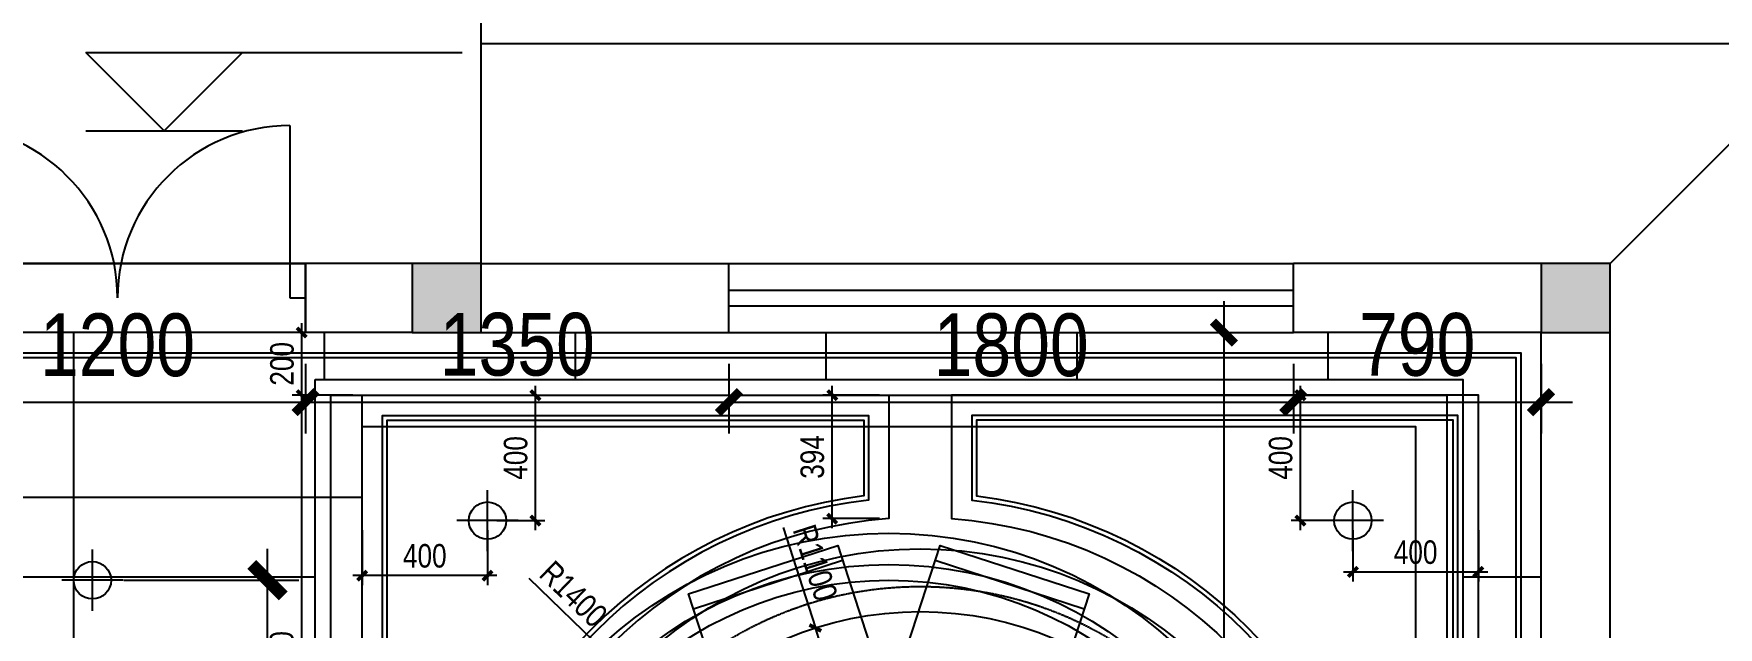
# Model space of a CAD drawing. Extents: x 160245 to 405305, y -111140 to 232735.
# Drawn here: x 174078 to 179451, y 225598 to 227491 of the extents above; entities that cross this region are included whole.
import ezdxf

# ---------------------------------------------------------------- set-up
doc = ezdxf.new("R2010")
doc.units = 0
doc.header["$LTSCALE"] = 10
doc.header["$MEASUREMENT"] = 0
doc.linetypes.add('DASH', pattern=[0.35, 0.25, -0.1])
doc.layers.get('Defpoints').update_dxf_attribs({"color": 229})
for name, color, linetype in [('C-ceiling 天花', 153, 'Continuous'), ('C-L-T 灯具尺寸', 9, 'Continuous'), ('C-Light 灯具', 107, 'Continuous'), ('Door 门', 107, 'Continuous'), ('E 立面标注尺寸', 9, 'Continuous'), ('P-Furniture 家具', 153, 'Continuous'), ('P-New Wall Size 隔墙尺寸', 8, 'Continuous'), ('P-O wall 原始墙体', 245, 'Continuous'), ('P-Stair 楼梯（原建筑设备）', 159, 'Continuous'), ('P-Text  平面文字', 9, 'Continuous'), ('P-window 窗', 107, 'Continuous'), ('地面布置图', 250, 'Continuous')]:
    doc.layers.add(name, color=color, linetype=linetype)
doc.styles.add('PDC DIM', font='PMingLiU-ExtB.ttf', dxfattribs={"width": 0.85})
doc.dimstyles.new('PDC-A2', dxfattribs={"dimscale": 0, "dimtxt": 2.5, "dimasz": 1, "dimexe": 1, "dimexo": 1, "dimgap": 0.7, "dimtad": 1, "dimdec": 0, "dimtxsty": 'PDC DIM', "dimblk": 'ARCHTICK', "dimcen": 1, "dimdle": 1, "dimclrd": 8, "dimclre": 8, "dimclrt": 9, "dimadec": 0, "dimazin": 0, "dimtfac": 1, "dimtdec": 0, "dimtix": 1, "dimtmove": 2, "dimatfit": 3, "dimldrblk": 'PDC A2 T R', "dimfxl": 10, "dimfxlon": 1, "dimarcsym": 0})

# ---------------------------------------------------------------- blocks, each defined once
blk = doc.blocks.new('dcnazhuo')
at = {"layer": 'P-Furniture 家具', "linetype": 'ByBlock'}
for p, q in [((-250, 1247.4), (250, 1247.4)), ((-935.4, 862.2), (-530.9, 1156.1)), ((530.9, 1156.1), (935.4, 862.2)), ((-1263.6, 147.7), (-1109.1, 623.2)), ((1109.1, 623.2), (1263.6, 147.7)), ((-1109.1, -623.2), (-1263.6, -147.7)), ((1263.6, -147.7), (1109.1, -623.2)), ((-530.9, -1156.1), (-935.4, -862.2)), ((935.4, -862.2), (530.9, -1156.1)), ((250, -1247.4), (-250, -1247.4))]:
    blk.add_line(p, q, dxfattribs=at)
for points in [[(-250, 864.6), (-250, 1297.4), (250, 1297.4), (250, 864.6)], [(-710.4, 552.5), (-964.8, 902.6), (-560.3, 1196.5), (-305.9, 846.4)], [(305.9, 846.4), (560.3, 1196.5), (964.8, 902.6), (710.4, 552.5)], [(-899.5, 29.4), (-1311.1, 163.1), (-1156.6, 638.7), (-745, 504.9)], [(745, 504.9), (1156.6, 638.7), (1311.1, 163.1), (899.5, 29.4)], [(-745, -504.9), (-1156.6, -638.7), (-1311.1, -163.1), (-899.5, -29.4)], [(899.5, -29.4), (1311.1, -163.1), (1156.6, -638.7), (745, -504.9)], [(-305.9, -846.4), (-560.3, -1196.5), (-964.8, -902.6), (-710.4, -552.5)], [(710.4, -552.5), (964.8, -902.6), (560.3, -1196.5), (305.9, -846.4)], [(250, -864.6), (250, -1297.4), (-250, -1297.4), (-250, -864.6)]]:
    blk.add_lwpolyline(points, dxfattribs=at)
at = {"layer": 'P-Furniture 家具'}
blk.add_circle((0, 0), 900, dxfattribs=at)
blk = doc.blocks.new('_ArchTick')
at = {"color": 0, "linetype": 'ByBlock', "const_width": 0.4}
blk.add_lwpolyline([(-0.5, -0.5), (0.5, 0.5)], dxfattribs=at)
blk = doc.blocks.new('*D1426')
at = {"layer": 'Defpoints', "color": 0, "ltscale": 0.5}
for p in [(173745.5, 226538.5), (174945.5, 226538.5), (174945.5, 226316.4)]:
    blk.add_point(p, dxfattribs=at)
at = {"layer": 'P-New Wall Size 隔墙尺寸', "color": 8, "lineweight": -2, "ltscale": 0.5}
for p, q in [((173745.5, 226438.5), (173745.5, 226216.4)), ((174945.5, 226438.5), (174945.5, 226216.4)), ((173645.5, 226316.4), (175045.5, 226316.4))]:
    blk.add_line(p, q, dxfattribs=at)
at = {"layer": 'P-New Wall Size 隔墙尺寸', "color": 8, "lineweight": -2, "ltscale": 0.5, "xscale": 70.0000005268302, "yscale": 70.0000005268302, "zscale": 70.0000005268302, "rotation": 180}
blk.add_blockref('_ArchTick', (173745.5, 226316.4), dxfattribs=at)
at = {"layer": 'P-New Wall Size 隔墙尺寸', "color": 8, "lineweight": -2, "ltscale": 0.5, "xscale": 70.0000005268302, "yscale": 70.0000005268302, "zscale": 70.0000005268302}
blk.add_blockref('_ArchTick', (174945.5, 226316.4), dxfattribs=at)
at = {"layer": 'P-New Wall Size 隔墙尺寸', "color": 9, "ltscale": 0.5, "insert": (174345.5, 226497.8), "char_height": 200, "attachment_point": 5, "style": 'PDC DIM'}
blk.add_mtext('1200', dxfattribs=at)
blk = doc.blocks.new('PDC A2 T R')
at = {"color": 0, "linetype": 'ByBlock'}
blk.add_line((0, 0), (-2, 0), dxfattribs=at)
for points in [[(-2.147, 0.886), (-1.491, 1.345), (-0.6, 0), (0, 0)], [(-2.147, -0.886), (-1.491, -1.345), (-0.6, 0), (0, 0)]]:
    blk.add_solid(points, dxfattribs=at)
blk = doc.blocks.new('*D1427')
at = {"layer": 'Defpoints', "color": 0, "ltscale": 0.5}
for p in [(174945.5, 226538.5), (176295.5, 226538.5), (176295.5, 226316.4)]:
    blk.add_point(p, dxfattribs=at)
at = {"layer": 'P-New Wall Size 隔墙尺寸', "color": 8, "lineweight": -2, "ltscale": 0.5}
for p, q in [((174945.5, 226438.5), (174945.5, 226216.4)), ((176295.5, 226438.5), (176295.5, 226216.4)), ((174845.5, 226316.4), (176395.5, 226316.4))]:
    blk.add_line(p, q, dxfattribs=at)
at = {"layer": 'P-New Wall Size 隔墙尺寸', "color": 8, "lineweight": -2, "ltscale": 0.5, "xscale": 70.0000005268302, "yscale": 70.0000005268302, "zscale": 70.0000005268302, "rotation": 180}
blk.add_blockref('_ArchTick', (174945.5, 226316.4), dxfattribs=at)
at = {"layer": 'P-New Wall Size 隔墙尺寸', "color": 8, "lineweight": -2, "ltscale": 0.5, "xscale": 70.0000005268302, "yscale": 70.0000005268302, "zscale": 70.0000005268302}
blk.add_blockref('_ArchTick', (176295.5, 226316.4), dxfattribs=at)
at = {"layer": 'P-New Wall Size 隔墙尺寸', "color": 9, "ltscale": 0.5, "insert": (175620.5, 226499.7), "char_height": 200, "attachment_point": 5, "style": 'PDC DIM'}
blk.add_mtext('1350', dxfattribs=at)
blk = doc.blocks.new('*D1428')
at = {"layer": 'Defpoints', "color": 0, "ltscale": 0.5}
for p in [(176295.5, 226538.5), (178095.5, 226538.5), (178095.5, 226316.4)]:
    blk.add_point(p, dxfattribs=at)
at = {"layer": 'P-New Wall Size 隔墙尺寸', "color": 8, "lineweight": -2, "ltscale": 0.5}
for p, q in [((176295.5, 226438.5), (176295.5, 226216.4)), ((178095.5, 226438.5), (178095.5, 226216.4)), ((176195.5, 226316.4), (178195.5, 226316.4))]:
    blk.add_line(p, q, dxfattribs=at)
at = {"layer": 'P-New Wall Size 隔墙尺寸', "color": 8, "lineweight": -2, "ltscale": 0.5, "xscale": 70.0000005268302, "yscale": 70.0000005268302, "zscale": 70.0000005268302, "rotation": 180}
blk.add_blockref('_ArchTick', (176295.5, 226316.4), dxfattribs=at)
at = {"layer": 'P-New Wall Size 隔墙尺寸', "color": 8, "lineweight": -2, "ltscale": 0.5, "xscale": 70.0000005268302, "yscale": 70.0000005268302, "zscale": 70.0000005268302}
blk.add_blockref('_ArchTick', (178095.5, 226316.4), dxfattribs=at)
at = {"layer": 'P-New Wall Size 隔墙尺寸', "color": 9, "ltscale": 0.5, "insert": (177195.5, 226497.8), "char_height": 200, "attachment_point": 5, "style": 'PDC DIM'}
blk.add_mtext('1800', dxfattribs=at)
blk = doc.blocks.new('*D1429')
at = {"layer": 'Defpoints', "color": 0, "ltscale": 0.5}
for p in [(178095.5, 226538.5), (178885.5, 226538.5), (178885.5, 226316.4)]:
    blk.add_point(p, dxfattribs=at)
at = {"layer": 'P-New Wall Size 隔墙尺寸', "color": 8, "lineweight": -2, "ltscale": 0.5}
for p, q in [((178095.5, 226438.5), (178095.5, 226216.4)), ((178885.5, 226438.5), (178885.5, 226216.4)), ((177995.5, 226316.4), (178985.5, 226316.4))]:
    blk.add_line(p, q, dxfattribs=at)
at = {"layer": 'P-New Wall Size 隔墙尺寸', "color": 8, "lineweight": -2, "ltscale": 0.5, "xscale": 70.0000005268302, "yscale": 70.0000005268302, "zscale": 70.0000005268302, "rotation": 180}
blk.add_blockref('_ArchTick', (178095.5, 226316.4), dxfattribs=at)
at = {"layer": 'P-New Wall Size 隔墙尺寸', "color": 8, "lineweight": -2, "ltscale": 0.5, "xscale": 70.0000005268302, "yscale": 70.0000005268302, "zscale": 70.0000005268302}
blk.add_blockref('_ArchTick', (178885.5, 226316.4), dxfattribs=at)
at = {"layer": 'P-New Wall Size 隔墙尺寸', "color": 9, "ltscale": 0.5, "insert": (178490.5, 226499.1), "char_height": 200, "attachment_point": 5, "style": 'PDC DIM'}
blk.add_mtext('790', dxfattribs=at)
blk = doc.blocks.new('*D1430')
at = {"layer": 'Defpoints', "color": 0, "ltscale": 0.5}
for p in [(177761.8, 226538.5), (177761.8, 222558.5), (177874.1, 222558.5)]:
    blk.add_point(p, dxfattribs=at)
at = {"layer": 'P-New Wall Size 隔墙尺寸', "color": 8, "lineweight": -2, "ltscale": 0.5}
for p, q in [((177874.1, 226638.5), (177874.1, 222458.5)), ((177861.8, 226538.5), (177974.1, 226538.5)), ((177861.8, 222558.5), (177974.1, 222558.5))]:
    blk.add_line(p, q, dxfattribs=at)
at = {"layer": 'P-New Wall Size 隔墙尺寸', "color": 8, "lineweight": -2, "ltscale": 0.5, "xscale": 70.0000005268302, "yscale": 70.0000005268302, "zscale": 70.0000005268302}
for p, rotation in [((177874.1, 226538.5), 90), ((177874.1, 222558.5), 270)]:
    blk.add_blockref('_ArchTick', p, dxfattribs=dict(at, rotation=rotation))
at = {"layer": 'P-New Wall Size 隔墙尺寸', "color": 9, "ltscale": 0.5, "insert": (177691.5, 224548.5), "char_height": 200, "attachment_point": 5, "rotation": 90, "style": 'PDC DIM'}
blk.add_mtext('3980', dxfattribs=at)
blk = doc.blocks.new('A$C1B4525BF')
for p, q in [((1.222, 0), (1.222, 2.444)), ((2.444, 1.222), (0, 1.222))]:
    blk.add_line(p, q)
blk.add_circle((1.222, 1.222), 0.744)
blk = doc.blocks.new('*D1497')
at = {"layer": 'C-L-T 灯具尺寸', "color": 8, "lineweight": -2}
for p, q in [((174823.7, 223248.5), (174823.7, 225848.5)), ((174365.5, 225748.5), (174923.7, 225748.5)), ((174365.5, 223348.5), (174923.7, 223348.5))]:
    blk.add_line(p, q, dxfattribs=at)
at = {"layer": 'Defpoints', "color": 0}
for p in [(174265.5, 225748.5), (174823.7, 225748.5), (174265.5, 223348.5)]:
    blk.add_point(p, dxfattribs=at)
at = {"layer": 'C-L-T 灯具尺寸', "color": 8, "lineweight": -2, "xscale": 99.99999927143045, "yscale": 99.99999927143045, "zscale": 99.99999927143045}
for p, rotation in [((174823.7, 225748.5), 90), ((174823.7, 223348.5), 270)]:
    blk.add_blockref('_ArchTick', p, dxfattribs=dict(at, rotation=rotation))
at = {"layer": 'C-L-T 灯具尺寸', "color": 9, "insert": (174614.5, 224548.5), "char_height": 250, "attachment_point": 5, "rotation": 90, "style": 'PDC DIM'}
blk.add_mtext('2400', dxfattribs=at)
blk = doc.blocks.new('*D1498')
at = {"layer": 'Defpoints', "color": 0}
for p in [(174933, 226338.5), (175125.5, 226338.5), (175125.5, 224648.5)]:
    blk.add_point(p, dxfattribs=at)
at = {"layer": 'E 立面标注尺寸', "color": 8, "lineweight": -2}
for p, q in [((174933, 224618.5), (174933, 226368.5)), ((175095.5, 226338.5), (174903, 226338.5)), ((175095.5, 224648.5), (174903, 224648.5))]:
    blk.add_line(p, q, dxfattribs=at)
at = {"layer": 'E 立面标注尺寸', "color": 8, "lineweight": -2, "xscale": 30, "yscale": 30, "zscale": 30}
for p, rotation in [((174933, 226338.5), 90), ((174933, 224648.5), 270)]:
    blk.add_blockref('_ArchTick', p, dxfattribs=dict(at, rotation=rotation))
at = {"layer": 'E 立面标注尺寸', "color": 9, "insert": (174869.3, 225493.5), "char_height": 75, "attachment_point": 5, "rotation": 90, "style": 'PDC DIM'}
blk.add_mtext('1690', dxfattribs=at)
blk = doc.blocks.new('*D1499')
at = {"layer": 'Defpoints', "color": 0}
for p in [(174933, 226538.5), (175115.5, 226538.5), (175125.5, 226338.5)]:
    blk.add_point(p, dxfattribs=at)
at = {"layer": 'E 立面标注尺寸', "color": 8, "lineweight": -2}
for p, q in [((174933, 226308.5), (174933, 226568.5)), ((175085.5, 226538.5), (174903, 226538.5)), ((175095.5, 226338.5), (174903, 226338.5))]:
    blk.add_line(p, q, dxfattribs=at)
at = {"layer": 'E 立面标注尺寸', "color": 8, "lineweight": -2, "xscale": 30, "yscale": 30, "zscale": 30}
for p, rotation in [((174933, 226538.5), 90), ((174933, 226338.5), 270)]:
    blk.add_blockref('_ArchTick', p, dxfattribs=dict(at, rotation=rotation))
at = {"layer": 'E 立面标注尺寸', "color": 9, "insert": (174870.3, 226438.5), "char_height": 75, "attachment_point": 5, "rotation": 90, "style": 'PDC DIM'}
blk.add_mtext('200', dxfattribs=at)
blk = doc.blocks.new('*D1367')
at = {"layer": 'Defpoints', "color": 0}
for p in [(176625, 226338.5), (176805.5, 226338.5), (176805.5, 225944.9)]:
    blk.add_point(p, dxfattribs=at)
at = {"layer": 'E 立面标注尺寸', "color": 8, "lineweight": -2}
for p, q in [((176625, 225914.9), (176625, 226368.5)), ((176775.5, 226338.5), (176595, 226338.5)), ((176775.5, 225944.9), (176595, 225944.9))]:
    blk.add_line(p, q, dxfattribs=at)
at = {"layer": 'E 立面标注尺寸', "color": 8, "lineweight": -2, "xscale": 30, "yscale": 30, "zscale": 30}
for p, rotation in [((176625, 226338.5), 90), ((176625, 225944.9), 270)]:
    blk.add_blockref('_ArchTick', p, dxfattribs=dict(at, rotation=rotation))
at = {"layer": 'E 立面标注尺寸', "color": 9, "insert": (176561.7, 226141.7), "char_height": 75, "attachment_point": 5, "rotation": 90, "style": 'PDC DIM'}
blk.add_mtext('394', dxfattribs=at)
blk = doc.blocks.new('*D1369')
at = {"layer": 'Defpoints', "color": 0}
for p in [(175898.7, 225521.4), (176905.5, 224548.5)]:
    blk.add_point(p, dxfattribs=at)
at = {"layer": 'E 立面标注尺寸', "color": 8, "lineweight": -2}
for p in [(175657, 225755), (176905.5, 224548.5)]:
    blk.add_line(p, (175898.7, 225521.4), dxfattribs=at)
at = {"layer": 'E 立面标注尺寸', "color": 8, "lineweight": -2, "xscale": 30, "yscale": 30, "zscale": 30, "rotation": 315.9813718669543}
blk.add_blockref('_ArchTick', (175898.7, 225521.4), dxfattribs=at)
at = {"layer": 'E 立面标注尺寸', "color": 9, "insert": (175799.9, 225704.1), "char_height": 75, "attachment_point": 5, "rotation": 315.9814, "style": 'PDC DIM'}
blk.add_mtext('R1400', dxfattribs=at)
blk = doc.blocks.new('*D1370')
at = {"layer": 'Defpoints', "color": 0}
for p in [(176571, 225596.4), (176905.5, 224548.5)]:
    blk.add_point(p, dxfattribs=at)
at = {"layer": 'E 立面标注尺寸', "color": 8, "lineweight": -2}
for p in [(176468.8, 225916.7), (176905.5, 224548.5)]:
    blk.add_line(p, (176571, 225596.4), dxfattribs=at)
at = {"layer": 'E 立面标注尺寸', "color": 8, "lineweight": -2, "xscale": 30, "yscale": 30, "zscale": 30, "rotation": 287.701752159131}
blk.add_blockref('_ArchTick', (176571, 225596.4), dxfattribs=at)
at = {"layer": 'E 立面标注尺寸', "color": 9, "insert": (176570.6, 225804.2), "char_height": 75, "attachment_point": 5, "rotation": 287.7018, "style": 'PDC DIM'}
blk.add_mtext('R1100', dxfattribs=at)
blk = doc.blocks.new('*D1373')
at = {"layer": 'Defpoints', "color": 0}
for p in [(175125.5, 225938.5), (175525.5, 225938.5), (175125.5, 225763.1)]:
    blk.add_point(p, dxfattribs=at)
at = {"layer": 'E 立面标注尺寸', "color": 8, "lineweight": -2}
for p, q in [((175125.5, 225908.5), (175125.5, 225733.1)), ((175525.5, 225908.5), (175525.5, 225733.1)), ((175555.5, 225763.1), (175095.5, 225763.1))]:
    blk.add_line(p, q, dxfattribs=at)
at = {"layer": 'E 立面标注尺寸', "color": 8, "lineweight": -2, "xscale": 30, "yscale": 30, "zscale": 30, "rotation": 180}
blk.add_blockref('_ArchTick', (175125.5, 225763.1), dxfattribs=at)
at = {"layer": 'E 立面标注尺寸', "color": 8, "lineweight": -2, "xscale": 30, "yscale": 30, "zscale": 30}
blk.add_blockref('_ArchTick', (175525.5, 225763.1), dxfattribs=at)
at = {"layer": 'E 立面标注尺寸', "color": 9, "insert": (175325.5, 225825.9), "char_height": 75, "attachment_point": 5, "style": 'PDC DIM'}
blk.add_mtext('400', dxfattribs=at)
blk = doc.blocks.new('*D1374')
at = {"layer": 'Defpoints', "color": 0}
for p in [(175525.5, 226338.5), (175678.3, 226338.5), (175525.5, 225938.5)]:
    blk.add_point(p, dxfattribs=at)
at = {"layer": 'E 立面标注尺寸', "color": 8, "lineweight": -2}
for p, q in [((175678.3, 225908.5), (175678.3, 226368.5)), ((175555.5, 226338.5), (175708.3, 226338.5)), ((175555.5, 225938.5), (175708.3, 225938.5))]:
    blk.add_line(p, q, dxfattribs=at)
at = {"layer": 'E 立面标注尺寸', "color": 8, "lineweight": -2, "xscale": 30, "yscale": 30, "zscale": 30}
for p, rotation in [((175678.3, 226338.5), 90), ((175678.3, 225938.5), 270)]:
    blk.add_blockref('_ArchTick', p, dxfattribs=dict(at, rotation=rotation))
at = {"layer": 'E 立面标注尺寸', "color": 9, "insert": (175615.5, 226138.5), "char_height": 75, "attachment_point": 5, "rotation": 90, "style": 'PDC DIM'}
blk.add_mtext('400', dxfattribs=at)
blk = doc.blocks.new('*D1375')
at = {"layer": 'Defpoints', "color": 0}
for p in [(178285.5, 225938.5), (178685.5, 225938.5), (178685.5, 225774.9)]:
    blk.add_point(p, dxfattribs=at)
at = {"layer": 'E 立面标注尺寸', "color": 8, "lineweight": -2}
for p, q in [((178285.5, 225908.5), (178285.5, 225744.9)), ((178685.5, 225908.5), (178685.5, 225744.9)), ((178255.5, 225774.9), (178715.5, 225774.9))]:
    blk.add_line(p, q, dxfattribs=at)
at = {"layer": 'E 立面标注尺寸', "color": 8, "lineweight": -2, "xscale": 30, "yscale": 30, "zscale": 30, "rotation": 180}
blk.add_blockref('_ArchTick', (178285.5, 225774.9), dxfattribs=at)
at = {"layer": 'E 立面标注尺寸', "color": 8, "lineweight": -2, "xscale": 30, "yscale": 30, "zscale": 30}
blk.add_blockref('_ArchTick', (178685.5, 225774.9), dxfattribs=at)
at = {"layer": 'E 立面标注尺寸', "color": 9, "insert": (178485.5, 225837.6), "char_height": 75, "attachment_point": 5, "style": 'PDC DIM'}
blk.add_mtext('400', dxfattribs=at)
blk = doc.blocks.new('*D1376')
at = {"layer": 'Defpoints', "color": 0}
for p in [(178118, 226338.5), (178285.5, 226338.5), (178285.5, 225938.5)]:
    blk.add_point(p, dxfattribs=at)
at = {"layer": 'E 立面标注尺寸', "color": 8, "lineweight": -2}
for p, q in [((178118, 225908.5), (178118, 226368.5)), ((178255.5, 226338.5), (178088, 226338.5)), ((178255.5, 225938.5), (178088, 225938.5))]:
    blk.add_line(p, q, dxfattribs=at)
at = {"layer": 'E 立面标注尺寸', "color": 8, "lineweight": -2, "xscale": 30, "yscale": 30, "zscale": 30}
for p, rotation in [((178118, 226338.5), 90), ((178118, 225938.5), 270)]:
    blk.add_blockref('_ArchTick', p, dxfattribs=dict(at, rotation=rotation))
at = {"layer": 'E 立面标注尺寸', "color": 9, "insert": (178055.2, 226138.5), "char_height": 75, "attachment_point": 5, "rotation": 90, "style": 'PDC DIM'}
blk.add_mtext('400', dxfattribs=at)

msp = doc.modelspace()

# ---------------------------------------------------------------- hatches: boundary and pattern name
at = {"layer": '地面布置图'}
h = msp.add_hatch(dxfattribs=at)
h.set_pattern_fill('_USER', color=256, scale=800, style=0, double=1, pattern_type=0)
h.set_pattern_definition([(0, (173405.5, 222558.5), (0, 800), []), (90, (173405.5, 222558.5), (-800, 5e-14), [])])
h.paths.add_polyline_path([(173405.5, 223458.5), (173405.5, 222658.5), (173405.5, 222558.5), (173695.5, 222558.5), (174995.5, 222558.5), (175285.5, 222558.5), (175505.5, 222558.5), (176295.5, 222558.5), (176295.5, 222558.5), (178095.5, 222558.5), (178095.5, 222558.5), (178885.5, 222558.5), (178885.5, 226538.5), (178095.5, 226538.5), (176295.5, 226538.5), (175505.5, 226538.5), (175285.5, 226538.5), (174945.5, 226538.5), (173745.5, 226538.5), (173405.5, 226538.5)])
h.paths.add_polyline_path([(176625.8, 224416), (177258.8, 224416), (177258.8, 224801.5), (176625.8, 224801.5)], flags=8)
h.paths.add_polyline_path([(174975.5, 222708.5), (178635.5, 222708.5), (178635.5, 226388.5), (174975.5, 226388.5)], flags=16)

# ---------------------------------------------------------------- linework, layer by layer
at = {"layer": 'C-ceiling 天花'}
msp.add_lwpolyline([(173745.5, 226758.5), (174945.5, 226758.5), (174945.5, 226538.5), (173745.5, 226538.5)], close=True, dxfattribs=at)
at = {"layer": 'C-ceiling 天花', "color": 8}
for points in [[(173470.5, 226473.5), (178820.5, 226473.5), (178820.5, 222623.5), (173470.5, 222623.5)], [(173485.5, 226458.5), (178805.5, 226458.5), (178805.5, 222638.5), (173485.5, 222638.5)]]:
    msp.add_lwpolyline(points, close=True, dxfattribs=at)
at = {"layer": 'C-ceiling 天花'}
for points in [[(175125.5, 224648.5), (175125.5, 226338.5), (176805.5, 226338.5), (176805.5, 225944.9, 0.37293), (175509.1, 224648.5)], [(178685.5, 224648.5), (178685.5, 226338.5), (177005.5, 226338.5), (177005.5, 225944.9, -0.37293), (178301.9, 224648.5)]]:
    msp.add_lwpolyline(points, format="xyb", close=True, dxfattribs=at)
at = {"layer": 'C-ceiling 天花', "color": 8}
for points in [[(175190.5, 224713.5), (175190.5, 226273.5), (176740.5, 226273.5), (176740.5, 226004.2, 0.34954), (175449.8, 224713.5)], [(175205.5, 224728.5), (175205.5, 226258.5), (176725.5, 226258.5), (176725.5, 226017.5, 0.344467), (175436.5, 224728.5)], [(178620.5, 224713.5), (178620.5, 226273.5), (177070.5, 226273.5), (177070.5, 226004.2, -0.34954), (178361.2, 224713.5)], [(178605.5, 224728.5), (178605.5, 226258.5), (177085.5, 226258.5), (177085.5, 226017.5, -0.344467), (178374.5, 224728.5)]]:
    msp.add_lwpolyline(points, format="xyb", close=True, dxfattribs=at)
at = {"layer": 'C-ceiling 天花'}
for radius in [1300, 1100]:
    msp.add_circle((176905.5, 224548.5), radius, dxfattribs=at)
at = {"layer": 'C-Light 灯具', "linetype": 'DASH'}
msp.add_circle((176905.5, 224548.5), 1180, dxfattribs=at)
at = {"layer": 'Door 门'}
for p, q in [((174895.5, 227198.5), (174895.5, 226648.5)), ((174945.5, 226758.5), (173745.5, 226758.5)), ((174895.5, 226648.5), (174945.5, 226648.5))]:
    msp.add_line(p, q, dxfattribs=at)
for centre, start, end in [((173795.5, 226648.5), 360, 90), ((174895.5, 226648.5), 90, 180)]:
    msp.add_arc(centre, 550, start, end, dxfattribs=at)
at = {"layer": 'P-O wall 原始墙体'}
for p, q in [((175285.5, 226758.5), (174945.5, 226758.5)), ((174945.5, 226538.5), (174945.5, 226758.5)), ((175285.5, 226758.5), (175285.5, 226538.5)), ((175505.5, 226758.5), (175285.5, 226758.5)), ((175285.5, 226758.5), (175285.5, 226538.5)), ((175505.5, 226758.5), (176295.5, 226758.5)), ((175505.5, 226538.5), (175505.5, 226758.5)), ((176295.5, 226538.5), (176295.5, 226758.5)), ((178885.5, 226758.5), (178095.5, 226758.5)), ((178095.5, 226538.5), (178095.5, 226758.5)), ((178885.5, 226758.5), (178885.5, 226538.5)), ((179105.5, 226758.5), (178885.5, 226758.5)), ((178885.5, 226758.5), (178885.5, 226538.5)), ((179105.5, 226538.5), (179105.5, 226758.5)), ((175285.5, 226538.5), (174945.5, 226538.5)), ((175285.5, 226538.5), (175505.5, 226538.5)), ((175505.5, 226538.5), (176295.5, 226538.5)), ((178885.5, 226538.5), (178095.5, 226538.5)), ((178885.5, 222558.5), (178885.5, 226538.5)), ((178885.5, 226538.5), (179105.5, 226538.5)), ((179105.5, 222558.5), (179105.5, 226538.5))]:
    msp.add_line(p, q, dxfattribs=at)
for points in [[(175285.5, 226758.5), (175505.5, 226758.5), (175285.5, 226538.5), (175505.5, 226538.5)], [(178885.5, 226758.5), (179105.5, 226758.5), (178885.5, 226538.5), (179105.5, 226538.5)]]:
    msp.add_solid(points, dxfattribs=at)
at = {"layer": 'P-Stair 楼梯（原建筑设备）'}
for p, q in [((175505.5, 226758.5), (175505.5, 228858.5)), ((179805.5, 227458.5), (175505.5, 227458.5)), ((179805.5, 227458.5), (179105.5, 226758.5))]:
    msp.add_line(p, q, dxfattribs=at)
at = {"layer": 'P-Text  平面文字'}
for p, q in [((174494.3, 227181.7), (174244.3, 227431.7)), ((174244.3, 227431.7), (175444.3, 227431.7)), ((174744.3, 227431.7), (174494.3, 227181.7)), ((174244.3, 227181.7), (174744.3, 227181.7))]:
    msp.add_line(p, q, dxfattribs=at)
at = {"layer": 'P-window 窗'}
for p, q in [((176295.5, 226758.5), (178095.5, 226758.5)), ((176295.5, 226673.5), (178095.5, 226673.5)), ((176295.5, 226623.5), (178095.5, 226623.5)), ((176295.5, 226538.5), (178095.5, 226538.5))]:
    msp.add_line(p, q, dxfattribs=at)
at = {"layer": '地面布置图'}
msp.add_line((175125.5, 226012.2), (173405.5, 226012.2), dxfattribs=at)
for points in [[(173745.5, 226758.5), (174945.5, 226758.5), (174945.5, 226538.5), (173745.5, 226538.5)], [(174975.5, 226388.5), (178635.5, 226388.5), (178635.5, 222708.5), (174975.5, 222708.5)], [(175025.5, 226338.5), (178585.5, 226338.5), (178585.5, 222758.5), (175025.5, 222758.5)], [(175125.5, 226238.5), (178485.5, 226238.5), (178485.5, 222858.5), (175125.5, 222858.5)]]:
    msp.add_lwpolyline(points, close=True, dxfattribs=at)
for radius in [1350, 1250, 1200]:
    msp.add_circle((176805.5, 224548.5), radius, dxfattribs=at)

# ---------------------------------------------------------------- block references
at = {"layer": 'C-Light 灯具', "xscale": 80.00000350745395, "yscale": 80.00000350745395, "zscale": 80.00000350745395}
for p in [(175427.7, 225840.7), (178187.7, 225840.7), (174167.7, 225650.7)]:
    msp.add_blockref('A$C1B4525BF', p, dxfattribs=at)
at = {"layer": 'P-Furniture 家具', "rotation": 270}
msp.add_blockref('dcnazhuo', (176805.5, 224548.5), dxfattribs=at)

# ---------------------------------------------------------------- dimensions: what is measured, and where the dimension line sits
at = {"layer": 'C-L-T 灯具尺寸'}
dim = msp.add_linear_dim(base=(174823.7, 225748.5), p1=(174265.5, 223348.5), p2=(174265.5, 225748.5), angle=90, dimstyle='PDC-A2', override={"dimscale": 99.999999}, dxfattribs=at)
dim.commit()
dim.dimension.update_dxf_attribs({"geometry": '*D1497', "text_midpoint": (174614.5, 224548.5)})
at = {"layer": 'E 立面标注尺寸'}
for base, p1, p2, picture, middle in [((174933, 226538.5), (175125.5, 226338.5), (175115.5, 226538.5), '*D1499', (174870.3, 226438.5)), ((174933, 226338.5), (175125.5, 224648.5), (175125.5, 226338.5), '*D1498', (174869.3, 225493.5)), ((175678.3, 226338.5), (175525.5, 225938.5), (175525.5, 226338.5), '*D1374', (175615.5, 226138.5)), ((176625, 226338.5), (176805.5, 225944.9), (176805.5, 226338.5), '*D1367', (176561.7, 226141.7)), ((178118, 226338.5), (178285.5, 225938.5), (178285.5, 226338.5), '*D1376', (178055.2, 226138.5))]:
    dim = msp.add_linear_dim(base=base, p1=p1, p2=p2, angle=90, dimstyle='PDC-A2', override={"dimscale": 30}, dxfattribs=at)
    dim.commit()
    dim.dimension.update_dxf_attribs({"geometry": picture, "text_midpoint": middle})
for base, p1, p2, picture, middle in [((175125.5, 225763.1), (175525.5, 225938.5), (175125.5, 225938.5), '*D1373', (175325.5, 225825.9)), ((178685.5, 225774.9), (178285.5, 225938.5), (178685.5, 225938.5), '*D1375', (178485.5, 225837.6))]:
    dim = msp.add_linear_dim(base=base, p1=p1, p2=p2, dimstyle='PDC-A2', override={"dimscale": 30}, dxfattribs=at)
    dim.commit()
    dim.dimension.update_dxf_attribs({"geometry": picture, "text_midpoint": middle})
for mpoint, picture, middle in [((176571, 225596.4), '*D1370', (176570.6, 225804.2)), ((175898.7, 225521.4), '*D1369', (175799.9, 225704.1))]:
    dim = msp.add_radius_dim(center=(176905.5, 224548.5), mpoint=mpoint, dimstyle='PDC-A2', override={"dimscale": 30}, dxfattribs=at)
    dim.commit()
    dim.dimension.update_dxf_attribs({"geometry": picture, "text_midpoint": middle})
at = {"layer": 'P-New Wall Size 隔墙尺寸', "ltscale": 0.5}
for base, p1, p2, picture, middle in [((174945.5, 226316.4), (173745.5, 226538.5), (174945.5, 226538.5), '*D1426', (174345.5, 226497.8)), ((176295.5, 226316.4), (174945.5, 226538.5), (176295.5, 226538.5), '*D1427', (175620.5, 226499.7)), ((178095.5, 226316.4), (176295.5, 226538.5), (178095.5, 226538.5), '*D1428', (177195.5, 226497.8)), ((178885.5, 226316.4), (178095.5, 226538.5), (178885.5, 226538.5), '*D1429', (178490.5, 226499.1))]:
    dim = msp.add_linear_dim(base=base, p1=p1, p2=p2, dimstyle='PDC-A2', override={"dimscale": 100.000001, "dimtxt": 2, "dimasz": 0.7}, dxfattribs=at)
    dim.commit()
    dim.dimension.update_dxf_attribs({"geometry": picture, "text_midpoint": middle})
dim = msp.add_linear_dim(base=(177874.1, 222558.5), p1=(177761.8, 226538.5), p2=(177761.8, 222558.5), angle=90, dimstyle='PDC-A2', override={"dimscale": 100.000001, "dimtxt": 2, "dimasz": 0.7}, dxfattribs=at)
dim.commit()
dim.dimension.update_dxf_attribs({"geometry": '*D1430', "text_midpoint": (177691.5, 224548.5)})

doc.saveas('drawing.dxf')
